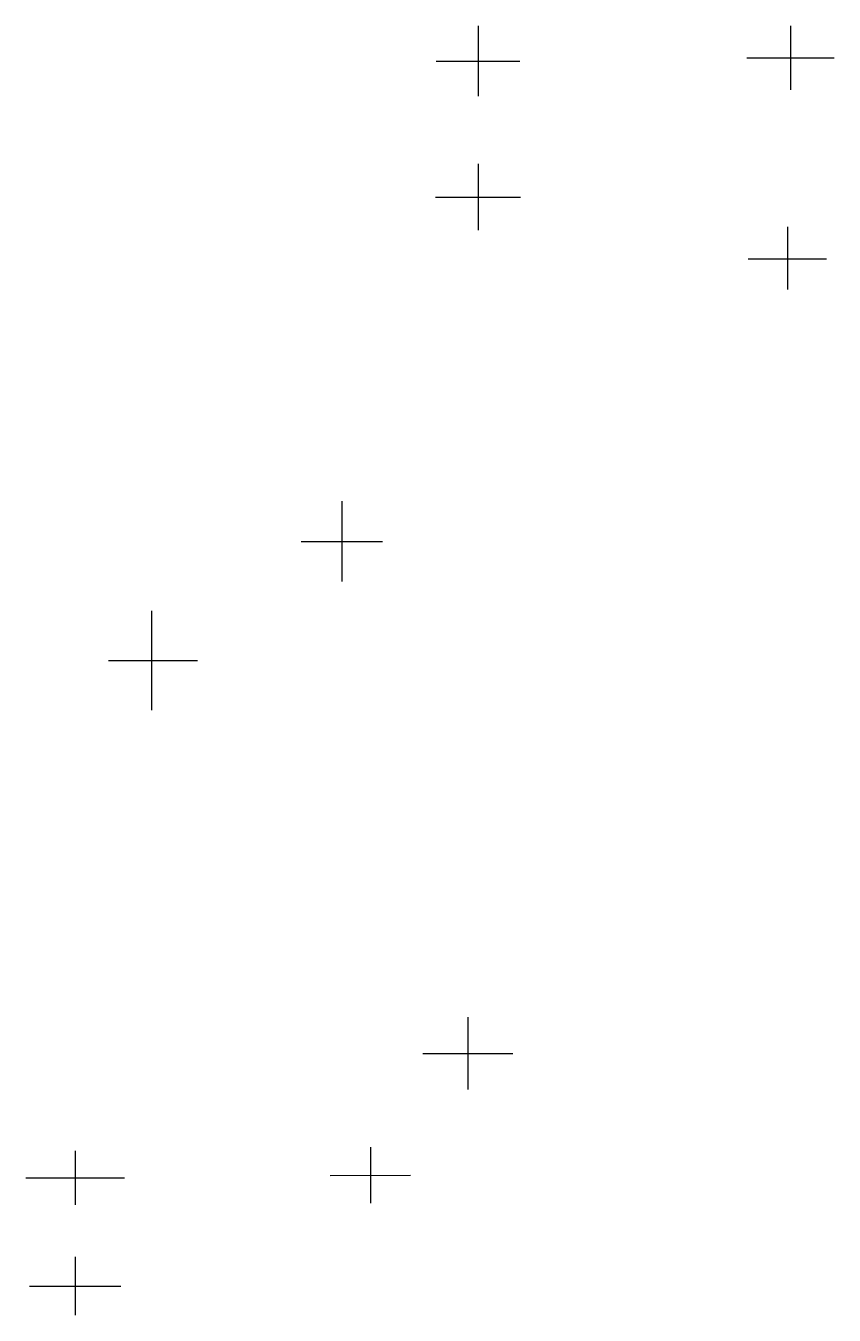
# Model space of a CAD drawing. Header units: millimetres. Extents: x 37 to 304, y 8 to 148.
# Drawn here: x 36.5 to 124.5, y 7.9 to 148.4 of the extents above; entities outside this region: 4.
import ezdxf

# ---------------------------------------------------------------- set-up
doc = ezdxf.new("R2010")
doc.units = ezdxf.units.MM
doc.layers.add('Lines', color=3, linetype='Continuous')

msp = doc.modelspace()

# ---------------------------------------------------------------- linework, layer by layer
at = {"layer": 'Lines'}
for p, q in [((85.76, 148.36), (85.76, 140.71)), ((119.79, 148.38), (119.79, 141.39)), ((115.04, 144.88), (124.55, 144.88)), ((81.19, 144.54), (90.32, 144.54)), ((85.76, 133.32), (85.76, 126.11)), ((81.12, 129.71), (90.39, 129.71)), ((119.45, 126.47), (119.45, 119.64)), ((115.19, 122.97), (123.71, 122.97)), ((70.93, 96.57), (70.93, 87.84)), ((66.51, 92.2), (75.36, 92.2)), ((50.22, 84.62), (50.22, 73.81)), ((45.52, 79.21), (55.2, 79.21)), ((84.66, 40.36), (84.66, 32.48)), ((79.76, 36.42), (89.56, 36.42)), ((291.25, 28.12), (291.25, 21.5)), ((41.89, 25.82), (41.89, 19.92)), ((74.05, 26.2), (74.05, 20.1)), ((283.92, 24.81), (298.59, 24.81)), ((36.51, 22.87), (47.27, 22.87)), ((69.65, 23.11), (78.41, 23.15)), ((41.89, 14.25), (41.89, 7.9)), ((295.28, 14.01), (295.28, 8.14)), ((36.93, 11.07), (46.85, 11.07)), ((286.96, 11.07), (303.59, 11.07))]:
    msp.add_line(p, q, dxfattribs=at)

doc.saveas('drawing.dxf')
